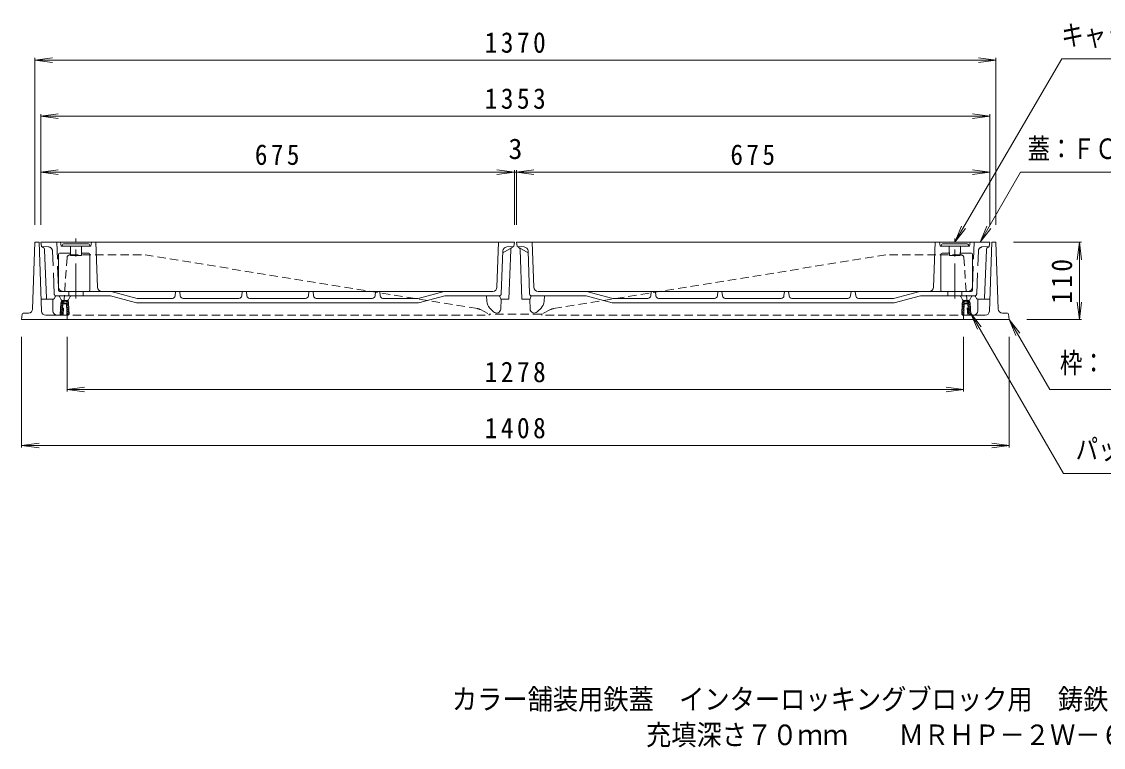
# Model space of a CAD drawing. Units: millimetres, scale not verified. Extents: x -1920 to 1176, y -1376 to 1377.
# Drawn here: x -1433 to 109, y -1376 to -340 of the extents above; entities that cross this region are included whole.
import ezdxf
from ezdxf.enums import TextEntityAlignment as Align

# ---------------------------------------------------------------- set-up
doc = ezdxf.new("R2010")
doc.units = ezdxf.units.MM
doc.header["$LTSCALE"] = 10
for name, pattern in [('CHAIN1', [8, 5, -1, 1, -1]), ('DASHED1', [1.8, 1.2, -0.6]), ('DASHED3', [4, 3, -1])]:
    doc.linetypes.add(name, pattern=pattern)
for name, color, linetype, lineweight in [('0-1_躯体', 2, 'Continuous', 9), ('0-2_仕上', 3, 'Continuous', 9), ('0-4_その他', 7, 'Continuous', 9), ('0-5_寸法', 7, 'Continuous', 9), ('0-E', 7, 'Continuous', 9)]:
    doc.layers.add(name, color=color, linetype=linetype, lineweight=lineweight)
doc.layers.add('F-5_F-5ﾚｲﾔ', color=2, linetype='Continuous')
doc.styles.add('ＭＳ ゴシック', font='')
doc.styles.get('ＭＳ ゴシック').set_extended_font_data('MS Gothic')

msp = doc.modelspace()

# ---------------------------------------------------------------- linework, layer by layer
at = {"layer": '0-1_躯体'}
for p, q in [((-1417.14, -750.49), (-1413.84, -655.28)), ((-1413.84, -655.28), (-1407.84, -655.28)), ((-1404.53, -753.48), (-1407.84, -655.28)), ((-53.14, -753.48), (-49.84, -655.28)), ((-43.84, -655.28), (-49.84, -655.28)), ((-40.54, -750.49), (-43.84, -655.28)), ((-1405.11, -736.28), (-1388.18, -736.28)), ((-1388.18, -736.28), (-1388.18, -753.28)), ((-1374.76, -740.6), (-1375.86, -739.51)), ((-1373.14, -739.4), (-1374.1, -738.44)), ((-1369.89, -738.28), (-1372.97, -738.28)), ((-1370.6, -739.28), (-1372.27, -739.28)), ((-1370.43, -739.28), (-1371.43, -738.28)), ((-1366.23, -740.65), (-1368.26, -738.62)), ((-89.94, -738.9), (-88.93, -739.92)), ((-87.79, -738.28), (-84.7, -738.28)), ((-87.74, -738.28), (-86.74, -739.28)), ((-87.08, -739.28), (-85.4, -739.28)), ((-84.91, -738.28), (-80.71, -742.48)), ((-69.5, -736.28), (-69.5, -753.28)), ((-52.56, -736.28), (-69.5, -736.28)), ((-1376.97, -742.03), (-1377.98, -758.28)), ((-1375.04, -757.3), (-1377.75, -754.59)), ((-1374.76, -754.75), (-1377.58, -751.92)), ((-1374.59, -752.09), (-1377.42, -749.26)), ((-1374.42, -749.43), (-1377.25, -746.6)), ((-1374.26, -746.77), (-1377.09, -743.94)), ((-1374.09, -744.11), (-1376.86, -741.34)), ((-1375.27, -742.09), (-1375.28, -742.28)), ((-1367.6, -742.28), (-1375.28, -742.28)), ((-1374.86, -756.47), (-1374.04, -743.28)), ((-1374.04, -743.28), (-1368.84, -743.28)), ((-1374.04, -743.28), (-1368.84, -743.28)), ((-1372.09, -743.28), (-1373.09, -742.28)), ((-1369.26, -743.28), (-1370.26, -742.28)), ((-1367.84, -765.28), (-1368.84, -743.28)), ((-1365.67, -746.87), (-1368.82, -743.72)), ((-1365.54, -749.83), (-1368.68, -746.68)), ((-1365.4, -752.79), (-1368.55, -749.65)), ((-1365.27, -755.76), (-1368.41, -752.61)), ((-1365.58, -758.28), (-1368.28, -755.57)), ((-1365.81, -743.9), (-1367.61, -742.1)), ((-1367.6, -742.28), (-1367.6, -742.14)), ((-1365.89, -742.1), (-1365.15, -758.28)), ((-91.79, -742.1), (-92.52, -758.28)), ((-92.31, -753.51), (-89.43, -756.38)), ((-92.18, -750.8), (-89.31, -753.67)), ((-92.06, -748.1), (-89.19, -750.97)), ((-91.94, -745.39), (-89.06, -748.26)), ((-91.81, -742.69), (-88.94, -745.56)), ((-91.31, -740.37), (-90.01, -741.66)), ((-90.08, -742.28), (-90.07, -742.14)), ((-90.08, -742.28), (-82.4, -742.28)), ((-89.84, -765.28), (-88.84, -743.28)), ((-89.39, -742.28), (-88.39, -743.28)), ((-83.64, -743.28), (-88.84, -743.28)), ((-86.57, -742.28), (-85.56, -743.28)), ((-83.74, -742.28), (-80.49, -745.52)), ((-83.64, -743.28), (-82.81, -756.47)), ((-83.51, -745.33), (-80.3, -748.54)), ((-83.32, -748.35), (-80.12, -751.56)), ((-83.13, -751.37), (-79.93, -754.57)), ((-82.94, -754.39), (-79.74, -757.59)), ((-82.41, -742.09), (-82.4, -742.28)), ((-80.71, -742.03), (-79.7, -758.28)), ((-1431.99, -757.61), (-1432.84, -765.28)), ((-24.84, -765.28), (-1432.84, -765.28)), ((-1430.5, -756.28), (-1423.13, -756.28)), ((-1377.86, -759.28), (-1398.54, -759.28)), ((-1375.62, -758.28), (-1377.98, -758.28)), ((-1376.89, -758.28), (-1377.92, -757.25)), ((-1365.15, -758.28), (-1368.16, -758.28)), ((-92.52, -758.28), (-89.52, -758.28)), ((-92.43, -756.21), (-90.37, -758.28)), ((-82.06, -758.28), (-79.7, -758.28)), ((-79.82, -759.28), (-59.14, -759.28)), ((-27.18, -756.28), (-34.54, -756.28)), ((-25.69, -757.61), (-24.84, -765.28))]:
    msp.add_line(p, q, dxfattribs=at)
at = {"layer": '0-1_躯体', "linetype": 'DASHED1'}
for p, q in [((-1368.1, -677), (-1373.84, -759.28)), ((-1364.11, -673.28), (-1256.84, -673.28)), ((-783.1, -749.91), (-1256.84, -673.28)), ((-674.58, -749.91), (-200.84, -673.28)), ((-93.57, -673.28), (-200.84, -673.28)), ((-89.58, -677), (-83.84, -759.28)), ((-778.79, -751.31), (-765.84, -757.78)), ((-678.89, -751.31), (-691.84, -757.78)), ((-1377.86, -759.28), (-766.84, -759.28)), ((-766.84, -759.28), (-765.84, -757.78)), ((-691.84, -757.78), (-765.84, -757.78)), ((-690.84, -759.28), (-691.84, -757.78)), ((-79.82, -759.28), (-690.84, -759.28))]:
    msp.add_line(p, q, dxfattribs=at)
for centre, radius, start, end in [((-1364.11, -677.28), 4, 90, 176.0094), ((-93.57, -677.28), 4, 3.9906, 90), ((-785.5, -764.72), 15, 63.43489, 80.81113), ((-672.18, -764.72), 15, 99.18887, 116.56511)]:
    msp.add_arc(centre, radius, start, end, dxfattribs=at)
at = {"layer": '0-1_躯体'}
for centre, radius, start, end in [((-1372.97, -742.28), 4, 90, 176.42256), ((-1372.27, -742.28), 3, 90.00002, 176.42368), ((-1370.6, -742.28), 3, 2.60257, 90), ((-1369.89, -742.28), 4, 2.60373, 90), ((-87.79, -742.28), 4, 90, 177.39622), ((-87.08, -742.28), 3, 90, 177.39743), ((-85.4, -742.28), 3, 3.57632, 89.99998), ((-84.7, -742.28), 4, 3.57755, 90), ((-1423.13, -750.28), 6, 270, 358.01538), ((-1398.54, -753.28), 6, 181.92744, 270), ((-1382.18, -753.28), 6, 180, 270), ((-75.5, -753.28), 6, 270, 0), ((-59.14, -753.28), 6, 270, 358.07256), ((-34.54, -750.28), 6, 181.98462, 270), ((-1430.5, -757.78), 1.5, 90, 173.65987), ((-1377.86, -756.28), 3, 270, 356.42352), ((-79.82, -756.28), 3, 183.57648, 270), ((-27.18, -757.78), 1.5, 6.34013, 90)]:
    msp.add_arc(centre, radius, start, end, dxfattribs=at)
at = {"layer": '0-2_仕上'}
for p, q in [((-730.34, -655.28), (-1405.34, -655.28)), ((-1404.34, -661.28), (-1405.34, -655.28)), ((-1405.34, -655.28), (-1404.34, -661.28)), ((-1402.25, -662.49), (-1404.34, -661.28)), ((-1376.34, -660.78), (-1377.34, -655.28)), ((-1334.34, -660.78), (-1376.34, -660.78)), ((-1374.84, -660.28), (-1374.84, -660.78)), ((-1371.84, -657.28), (-1338.84, -657.28)), ((-1363.34, -670.78), (-1363.34, -660.78)), ((-1347.34, -670.78), (-1347.34, -660.78)), ((-1335.84, -660.28), (-1335.84, -660.78)), ((-1334.34, -660.78), (-1333.34, -655.28)), ((-1324.76, -719.49), (-1327.05, -655.28)), ((-755.15, -719.5), (-752.84, -655.28)), ((-746.88, -670.28), (-731.34, -661.28)), ((-741.18, -661.93), (-731.34, -661.28)), ((-730.34, -655.28), (-731.34, -661.28)), ((-727.34, -655.28), (-726.34, -661.28)), ((-727.34, -655.28), (-52.34, -655.28)), ((-716.5, -661.93), (-726.34, -661.28)), ((-710.8, -670.28), (-726.34, -661.28)), ((-702.53, -719.5), (-704.84, -655.28)), ((-132.92, -719.49), (-130.62, -655.28)), ((-123.34, -660.78), (-124.34, -655.28)), ((-123.34, -660.78), (-81.34, -660.78)), ((-121.84, -660.28), (-121.84, -660.78)), ((-85.84, -657.28), (-118.84, -657.28)), ((-110.34, -670.78), (-110.34, -660.78)), ((-94.34, -670.78), (-94.34, -660.78)), ((-82.84, -660.28), (-82.84, -660.78)), ((-81.34, -660.78), (-80.34, -655.28)), ((-55.43, -662.49), (-53.34, -661.28)), ((-53.34, -661.28), (-52.34, -655.28)), ((-52.34, -655.28), (-53.34, -661.28)), ((-1397.62, -734.84), (-1400.25, -665.8)), ((-1380.34, -723.78), (-1380.34, -672.28)), ((-1378.84, -670.78), (-1363.18, -670.78)), ((-1363.09, -674.28), (-1363.34, -664.73)), ((-1347.59, -674.28), (-1363.09, -674.28)), ((-1347.59, -674.28), (-1347.34, -664.73)), ((-1347.5, -670.78), (-1337.04, -670.78)), ((-1335.54, -723.78), (-1335.54, -672.28)), ((-748.98, -728.89), (-746.79, -667.7)), ((-708.69, -728.89), (-710.89, -667.7)), ((-122.14, -723.78), (-122.14, -672.28)), ((-110.18, -670.78), (-120.64, -670.78)), ((-110.09, -674.28), (-110.34, -664.73)), ((-110.09, -674.28), (-94.59, -674.28)), ((-94.59, -674.28), (-94.34, -664.73)), ((-78.84, -670.78), (-94.5, -670.78)), ((-77.34, -723.78), (-77.34, -672.28)), ((-60.06, -734.84), (-57.42, -665.8)), ((-1396.12, -736.28), (-1387.54, -736.28)), ((-1386.17, -735.39), (-1384.96, -732.67)), ((-1383.45, -731.78), (-1306.19, -731.78)), ((-1378.92, -732.61), (-1376.5, -737.45)), ((-1378.84, -725.28), (-1337.04, -725.28)), ((-1375.16, -738.28), (-1367.52, -738.28)), ((-1374.31, -725.28), (-761.14, -725.28)), ((-1363.75, -732.61), (-1366.17, -737.45)), ((-1365.34, -731.78), (-1365.34, -725.28)), ((-1345.34, -731.78), (-1345.34, -725.28)), ((-1306.19, -731.78), (-1268.87, -741.78)), ((-1305.34, -725.28), (-1268.02, -735.28)), ((-1217.96, -735.28), (-1268.02, -735.28)), ((-1213.98, -731.68), (-1213.34, -725.28)), ((-1206.7, -731.68), (-1207.34, -725.28)), ((-1122.96, -735.28), (-1202.72, -735.28)), ((-1118.98, -731.68), (-1118.34, -725.28)), ((-1111.7, -731.68), (-1112.34, -725.28)), ((-1107.72, -735.28), (-1027.96, -735.28)), ((-1023.98, -731.68), (-1023.34, -725.28)), ((-1016.7, -731.68), (-1017.34, -725.28)), ((-1012.72, -735.28), (-932.96, -735.28)), ((-928.98, -731.68), (-928.34, -725.28)), ((-921.7, -731.68), (-922.34, -725.28)), ((-917.72, -735.28), (-867.66, -735.28)), ((-830.34, -725.28), (-867.66, -735.28)), ((-769.68, -739.5), (-770.14, -731.78)), ((-750.86, -732.84), (-749.8, -736.28)), ((-749.76, -750.5), (-749.25, -736.28)), ((-707.92, -750.5), (-708.43, -736.28)), ((-706.81, -732.84), (-707.87, -736.28)), ((-83.36, -725.28), (-696.53, -725.28)), ((-688, -739.5), (-687.54, -731.78)), ((-627.34, -725.28), (-590.02, -735.28)), ((-539.96, -735.28), (-590.02, -735.28)), ((-535.98, -731.68), (-535.34, -725.28)), ((-528.7, -731.68), (-529.34, -725.28)), ((-444.96, -735.28), (-524.72, -735.28)), ((-440.98, -731.68), (-440.34, -725.28)), ((-433.7, -731.68), (-434.34, -725.28)), ((-349.96, -735.28), (-429.72, -735.28)), ((-345.98, -731.68), (-345.34, -725.28)), ((-338.7, -731.68), (-339.34, -725.28)), ((-334.72, -735.28), (-254.96, -735.28)), ((-250.98, -731.68), (-250.34, -725.28)), ((-243.7, -731.68), (-244.34, -725.28)), ((-239.72, -735.28), (-189.66, -735.28)), ((-152.34, -725.28), (-189.66, -735.28)), ((-151.48, -731.78), (-188.8, -741.78)), ((-74.23, -731.78), (-151.48, -731.78)), ((-78.84, -725.28), (-120.64, -725.28)), ((-112.34, -731.78), (-112.34, -725.28)), ((-93.92, -732.61), (-91.5, -737.45)), ((-92.34, -731.78), (-92.34, -725.28)), ((-82.52, -738.28), (-90.16, -738.28)), ((-78.75, -732.61), (-81.17, -737.45)), ((-71.51, -735.39), (-72.72, -732.67)), ((-61.56, -736.28), (-70.14, -736.28)), ((-1268.87, -741.78), (-866.8, -741.78)), ((-765.31, -749.21), (-760, -754.52)), ((-692.37, -749.21), (-697.68, -754.52)), ((-188.8, -741.78), (-590.87, -741.78))]:
    msp.add_line(p, q, dxfattribs=at)
at = {"layer": '0-2_仕上', "linetype": 'DASHED3'}
for p, q in [((-1394.46, -661.93), (-1404.34, -661.28)), ((-1380.31, -719.52), (-1382.83, -655.28)), ((-77.37, -719.52), (-74.84, -655.28)), ((-63.22, -661.93), (-53.34, -661.28)), ((-1386.45, -728.9), (-1388.85, -667.68)), ((-71.23, -728.9), (-68.83, -667.68))]:
    msp.add_line(p, q, dxfattribs=at)
at = {"layer": '0-2_仕上', "linetype": 'CHAIN1'}
for p, q in [((-1355.34, -735.41), (-1355.34, -649.69)), ((-102.34, -735.41), (-102.34, -649.69))]:
    msp.add_line(p, q, dxfattribs=at)
at = {"layer": '0-2_仕上'}
for points in [[(-735.42, -665.8), (-738.11, -736.28), (-749.8, -736.28)], [(-722.25, -665.8), (-719.56, -736.28), (-707.87, -736.28)], [(-751.98, -731.78), (-829.48, -731.78), (-866.8, -741.78)], [(-705.69, -731.78), (-628.19, -731.78), (-590.87, -741.78)]]:
    msp.add_lwpolyline(points, dxfattribs=at)
for centre, radius, start, end in [((-1404.25, -665.95), 4, 2.18559, 59.92014), ((-1371.84, -660.28), 3, 90, 180), ((-1338.84, -660.28), 3, 0, 90), ((-740.79, -667.91), 6, 93.75114, 177.94139), ((-731.43, -665.95), 4, 120.07986, 177.81441), ((-726.25, -665.95), 4, 2.18559, 59.92014), ((-716.89, -667.91), 6, 2.05861, 86.24886), ((-118.84, -660.28), 3, 90, 180), ((-85.84, -660.28), 3, 0, 90), ((-53.43, -665.95), 4, 120.07986, 177.81441), ((-1378.84, -672.28), 1.5, 90, 180), ((-1337.04, -672.28), 1.5, 0, 90), ((-120.64, -672.28), 1.5, 90, 180), ((-78.84, -672.28), 1.5, 0, 90), ((-1378.84, -723.78), 1.5, 180, 270), ((-1337.04, -723.78), 1.5, 270, 0), ((-1318.76, -719.28), 6, 182.04514, 270), ((-761.14, -719.28), 6, 270, 357.94139), ((-696.53, -719.28), 6, 182.05861, 270), ((-138.91, -719.28), 6, 270, 357.95486), ((-120.64, -723.78), 1.5, 180, 270), ((-78.84, -723.78), 1.5, 270, 0), ((-1396.12, -734.78), 1.5, 182.18423, 270), ((-1387.54, -734.78), 1.5, 270, 336.03847), ((-1383.59, -733.28), 1.5, 90, 156.03847), ((-1380.27, -733.28), 1.5, 26.56717, 90), ((-1375.16, -736.78), 1.5, 206.56717, 270), ((-1367.52, -736.78), 1.5, 270, 333.43283), ((-1362.41, -733.28), 1.5, 90, 153.43283), ((-1217.96, -731.28), 4, 270, 354.28972), ((-1202.72, -731.28), 4, 185.71028, 270), ((-1122.96, -731.28), 4, 270, 354.28972), ((-1107.72, -731.28), 4, 185.71028, 270), ((-1027.96, -731.28), 4, 270, 354.28972), ((-1012.72, -731.28), 4, 185.71028, 270), ((-932.96, -731.28), 4, 270, 354.28972), ((-917.72, -731.28), 4, 185.71028, 270), ((-754.7, -738.61), 15, 183.40997, 225), ((-752.3, -733.28), 1.5, 17.10367, 90), ((-751.98, -728.78), 3, 270, 357.94102), ((-705.69, -728.78), 3, 182.05898, 270), ((-705.38, -733.28), 1.5, 90, 162.89633), ((-702.97, -738.61), 15, 315, 356.59003), ((-539.96, -731.28), 4, 270, 354.28972), ((-524.72, -731.28), 4, 185.71028, 270), ((-444.96, -731.28), 4, 270, 354.28972), ((-429.72, -731.28), 4, 185.71028, 270), ((-349.96, -731.28), 4, 270, 354.28972), ((-334.72, -731.28), 4, 185.71028, 270), ((-254.96, -731.28), 4, 270, 354.28972), ((-239.72, -731.28), 4, 185.71028, 270), ((-95.27, -733.28), 1.5, 26.56717, 90), ((-90.16, -736.78), 1.5, 206.56717, 270), ((-82.52, -736.78), 1.5, 270, 333.43283), ((-77.41, -733.28), 1.5, 90, 153.43283), ((-74.09, -733.28), 1.5, 23.96153, 90), ((-70.14, -734.78), 1.5, 203.96153, 270), ((-61.56, -734.78), 1.5, 270, 357.81577), ((-755.76, -750.28), 6, 225, 357.94136), ((-701.92, -750.28), 6, 182.05864, 315)]:
    msp.add_arc(centre, radius, start, end, dxfattribs=at)
at = {"layer": '0-2_仕上', "linetype": 'DASHED3'}
for centre, radius, start, end in [((-1394.85, -667.91), 6, 2.24919, 86.25478), ((-62.83, -667.91), 6, 93.74522, 177.75081), ((-1374.31, -719.28), 6, 182.24968, 269.99985), ((-83.36, -719.28), 6, 270.00015, 357.75032), ((-1383.45, -728.78), 3, 182.24797, 270), ((-74.23, -728.78), 3, 270, 357.75203)]:
    msp.add_arc(centre, radius, start, end, dxfattribs=at)
at = {"layer": '0-4_その他'}
for p, q in [((-1413.84, -395.28), (-1389.05, -392.02)), ((-1413.84, -630.28), (-1413.84, -392.28)), ((-1413.84, -395.28), (-43.84, -395.28)), ((-1413.84, -395.28), (-1389.05, -398.54)), ((-43.84, -395.28), (-68.62, -392.02)), ((-43.84, -395.28), (-68.62, -398.54)), ((-43.84, -630.28), (-43.84, -392.28)), ((-1405.34, -475.28), (-1380.55, -472.02)), ((-1405.34, -630.28), (-1405.34, -472.28)), ((-1405.34, -475.28), (-52.34, -475.28)), ((-1405.34, -475.28), (-1380.55, -478.54)), ((-52.34, -475.28), (-77.12, -472.02)), ((-52.34, -475.28), (-77.12, -478.54)), ((-52.34, -630.28), (-52.34, -472.28)), ((-1405.34, -555.28), (-1380.55, -552.02)), ((-730.34, -555.28), (-755.12, -552.02)), ((-730.34, -630.28), (-730.34, -552.28)), ((-727.34, -555.28), (-702.55, -552.02)), ((-727.34, -630.28), (-727.34, -552.28)), ((-52.34, -555.28), (-77.12, -552.02)), ((-1405.34, -555.28), (-52.34, -555.28)), ((-1405.34, -555.28), (-1380.55, -558.54)), ((-730.34, -555.28), (-755.12, -558.54)), ((-727.34, -555.28), (-702.55, -558.54)), ((-52.34, -555.28), (-77.12, -558.54)), ((-18.84, -655.28), (78.16, -655.28)), ((75.16, -655.28), (71.9, -680.07)), ((75.16, -765.28), (75.16, -655.28)), ((75.16, -655.28), (78.42, -680.07)), ((75.16, -765.28), (71.9, -740.49)), ((75.16, -765.28), (78.42, -740.49)), ((0.16, -765.28), (78.16, -765.28)), ((-1432.84, -790.28), (-1432.84, -948.28)), ((-1367.84, -790.28), (-1367.84, -868.28)), ((-89.84, -790.28), (-89.84, -868.28)), ((-24.84, -790.28), (-24.84, -948.28)), ((-1367.84, -865.28), (-1343.05, -862.02)), ((-89.84, -865.28), (-114.62, -862.02)), ((-1367.84, -865.28), (-89.84, -865.28)), ((-1367.84, -865.28), (-1343.05, -868.54)), ((-89.84, -865.28), (-114.62, -868.54)), ((-1432.84, -945.28), (-1408.05, -942.02)), ((-1432.84, -945.28), (-24.84, -945.28)), ((-1432.84, -945.28), (-1408.05, -948.54)), ((-24.84, -945.28), (-49.62, -942.02)), ((-24.84, -945.28), (-49.62, -948.54))]:
    msp.add_line(p, q, dxfattribs=at)
at = {"layer": '0-5_寸法'}
for p, q in [((-102.34, -655.28), (50.13, -393.45)), ((50.13, -393.45), (473.94, -393.45)), ((-102.34, -655.28), (-92.77, -632.18)), ((-102.34, -655.28), (-87.12, -635.45))]:
    msp.add_line(p, q, dxfattribs=at)
at = {"layer": '0-E'}
for p, q in [((-66.34, -655.28), (-56.77, -632.18)), ((-66.34, -655.28), (-51.12, -635.45)), ((-79.83, -756.08), (-64.61, -775.92)), ((-79.83, -756.08), (-70.27, -779.18)), ((-79.83, -756.08), (52.5, -985.28)), ((-24.84, -765.28), (-9.62, -785.11)), ((-24.84, -765.28), (-15.27, -788.38)), ((-24.84, -765.28), (32.9, -865.28)), ((32.9, -865.28), (461.45, -865.28)), ((52.5, -985.28), (582.58, -985.28))]:
    msp.add_line(p, q, dxfattribs=at)
msp.add_lwpolyline([(-66.34, -655.28), (-8.6, -555.28), (454.08, -555.28)], dxfattribs=at)

# ---------------------------------------------------------------- texts
at = {"layer": '0-4_その他', "color": 2, "style": 'ＭＳ ゴシック'}
msp.add_text('3', height=29.33, dxfattribs=at).set_placement((-738.84, -545.28), align=Align.BOTTOM_LEFT)
at = {"layer": '0-4_その他', "color": 2, "char_height": 29.33, "attachment_point": 7, "style": 'ＭＳ ゴシック'}
for s, insert in [('\\T1.28;\\W0.9;1370', (-772.59, -385.28)), ('\\T1.28;\\W0.9;1353', (-772.59, -465.28)), ('\\T1.27;\\W0.9;675', (-1100.34, -545.28)), ('\\T1.27;\\W0.9;675', (-422.34, -545.28)), ('\\T1.28;\\W0.9;1278', (-772.59, -855.28)), ('\\T1.28;\\W0.9;1408', (-772.59, -935.28))]:
    msp.add_mtext(s, dxfattribs=dict(at, insert=insert))
at = {"layer": '0-4_その他', "color": 2, "insert": (65.16, -742.78), "char_height": 29.33, "attachment_point": 7, "rotation": 90, "style": 'ＭＳ ゴシック'}
msp.add_mtext('\\T1.27;\\W0.9;110', dxfattribs=at)
at = {"layer": '0-5_寸法', "color": 6, "style": 'ＭＳ ゴシック', "width": 0.8}
msp.add_text('キャップ：クロロプレンゴム', height=29.33, dxfattribs=at).set_placement((49.44, -383.41), align=Align.BOTTOM_LEFT)
at = {"layer": '0-E', "color": 6, "style": 'ＭＳ ゴシック', "width": 0.8}
for s, p in [('蓋：ＦＣ２００，樹脂系塗装', (1.4, -545.28)), ('枠：ＦＣ２００，樹脂系塗装', (47.45, -850.81)), ('パッキン：エチレンプロピレンゴム', (69.82, -973.8))]:
    msp.add_text(s, height=29.33, dxfattribs=at).set_placement(p, align=Align.BOTTOM_LEFT)
at = {"layer": 'F-5_F-5ﾚｲﾔ', "style": 'ＭＳ ゴシック', "width": 0.9}
for s, p in [('カラー舗装用鉄蓋\u3000インターロッキングブロック用\u3000鋳鉄目地\u3000一般形', (-819.53, -1330.55)), ('充填深さ７０ｍｍ\u3000\u3000ＭＲＨＰ－２Ｗ－６００×１２００', (-542.69, -1381.44))]:
    msp.add_text(s, height=29.33, dxfattribs=at).set_placement(p, align=Align.BOTTOM_LEFT)

doc.saveas('drawing.dxf')
